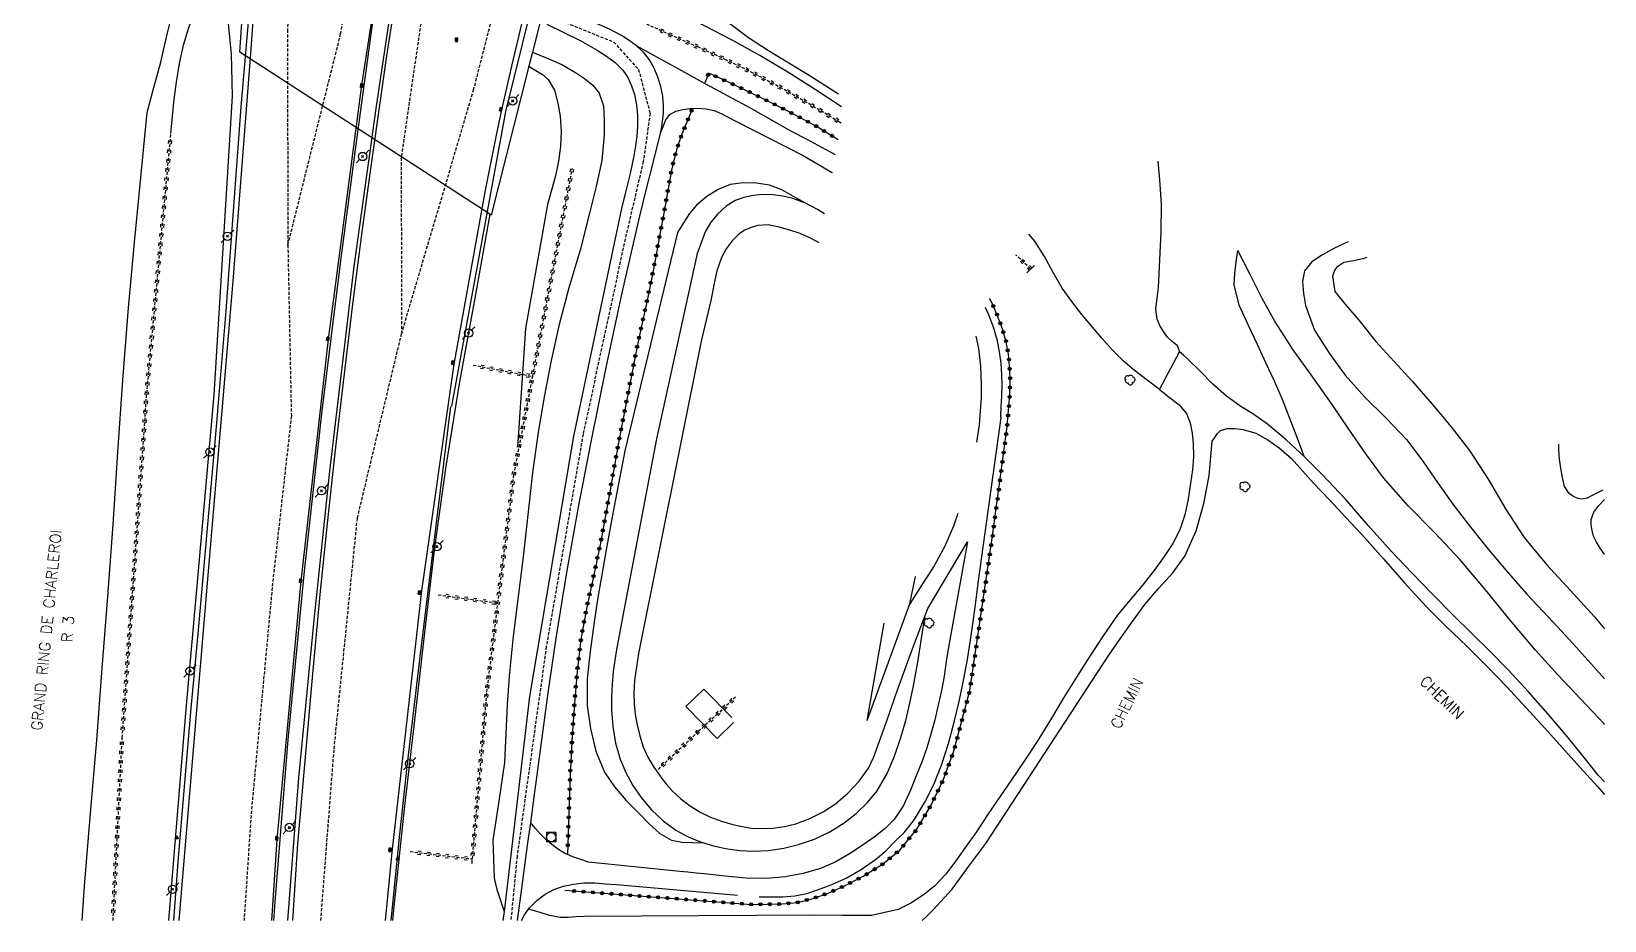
# Model space of a CAD drawing. Header units: millimetres. Extents: x 145000 to 146000, y 128000 to 128940.
# Drawn here: x 145747.4 to 146000, y 128000 to 128142.8 of the extents above; entities that cross this region are included whole.
import ezdxf
from ezdxf.enums import TextEntityAlignment as Align

# ---------------------------------------------------------------- set-up
doc = ezdxf.new("R2010")
doc.units = ezdxf.units.MM
doc.linetypes.add('DASHED', pattern=[0.75, 0.5, -0.25])
doc.layers.get('0').update_dxf_attribs({"linetype": 'CONTINUOUS'})
for name, color, linetype in [('W0001', 6, 'DASHED'), ('W0008', 7, 'CONTINUOUS'), ('W0010', 4, 'CONTINUOUS'), ('W0017', 7, 'CONTINUOUS'), ('W0071', 7, 'CONTINUOUS'), ('W0120', 7, 'CONTINUOUS'), ('W0211', 2, 'CONTINUOUS'), ('W0214', 2, 'CONTINUOUS'), ('W0220', 5, 'DASHED'), ('W0300', 7, 'CONTINUOUS'), ('W0323', 7, 'CONTINUOUS'), ('W0330', 7, 'CONTINUOUS'), ('W0401', 7, 'CONTINUOUS'), ('W0420', 7, 'CONTINUOUS'), ('W0473', 7, 'CONTINUOUS'), ('W0515', 5, 'CONTINUOUS'), ('W0850', 7, 'CONTINUOUS'), ('W0989', 7, 'CONTINUOUS'), ('W0990', 7, 'CONTINUOUS')]:
    doc.layers.add(name, color=color, linetype=linetype)
doc.styles.get("Standard").update_dxf_attribs({"font": 'romans.shx', "width": 0.85})

# ---------------------------------------------------------------- blocks, each defined once
blk = doc.blocks.new('T300')
for p, q in [((-0.8, 0.51), (-0.86, 0.34)), ((-0.86, 0.34), (-0.86, 0.17)), ((-0.86, 0.17), (-0.74, 0.06)), ((-0.69, 0.63), (-0.8, 0.51)), ((-0.8, -0.06), (-0.74, 0.06)), ((-0.74, 0.06), (-0.69, 0.11)), ((-0.57, 0.69), (-0.69, 0.63)), ((-0.46, 0.69), (-0.57, 0.69)), ((-0.29, 0.63), (-0.46, 0.69)), ((-0.29, 0.63), (-0.17, 0.74)), ((-0.23, 0.57), (-0.29, 0.63)), ((-0.17, 0.74), (-0.06, 0.8)), ((-0.06, 0.8), (0.06, 0.8)), ((0.06, 0.8), (0.23, 0.74)), ((0.23, 0.74), (0.34, 0.63)), ((0.34, 0.63), (0.4, 0.51)), ((0.46, 0.46), (0.34, 0.46)), ((0.4, 0.51), (0.4, 0.46)), ((0.57, 0.4), (0.46, 0.46)), ((0.57, 0.4), (0.69, 0.29)), ((0.69, 0.29), (0.74, 0.17)), ((0.74, 0.06), (0.69, -0.17)), ((0.74, 0.17), (0.74, 0.06)), ((-0.8, -0.17), (-0.8, -0.06)), ((-0.8, -0.23), (-0.8, -0.17)), ((-0.74, -0.34), (-0.8, -0.23)), ((-0.69, -0.4), (-0.74, -0.34)), ((-0.51, -0.46), (-0.69, -0.4)), ((-0.4, -0.46), (-0.51, -0.46)), ((-0.4, -0.46), (-0.34, -0.46)), ((-0.34, -0.46), (-0.34, -0.4)), ((-0.34, -0.51), (-0.34, -0.46)), ((-0.29, -0.63), (-0.34, -0.51)), ((-0.17, -0.74), (-0.29, -0.63)), ((-0.06, -0.8), (-0.17, -0.74)), ((0.06, -0.8), (-0.06, -0.8)), ((0.17, -0.74), (0.06, -0.8)), ((0.23, -0.69), (0.17, -0.74)), ((0.29, -0.46), (0.23, -0.46)), ((0.29, -0.63), (0.23, -0.69)), ((0.46, -0.4), (0.29, -0.46)), ((0.34, -0.51), (0.29, -0.63)), ((0.34, -0.51), (0.34, -0.46)), ((0.57, -0.34), (0.46, -0.4)), ((0.63, -0.29), (0.57, -0.34)), ((0.69, -0.17), (0.63, -0.29))]:
    blk.add_line(p, q)
blk = doc.blocks.new('T420')
for p, q in [((0.75, 0.75), (-0.75, 0.75)), ((-0.75, 0.75), (-0.75, -0.75)), ((0.75, 0.75), (0.75, -0.75)), ((0.75, -0.75), (-0.75, -0.75))]:
    blk.add_line(p, q)
blk.add_ellipse((0, 0), major_axis=(-0.53, 0.53), ratio=1, start_param=3.926991, end_param=10.210176)
blk = doc.blocks.new('T473')
for p, q in [((-0.166667, 0.166667), (0.166667, -0.166667)), ((-0.166667, -0.166667), (0.166667, 0.166667)), ((0.500001, 0.500001), (1.000002, 1.000002)), ((-1.000002, -1.000002), (-0.500001, -0.500001))]:
    blk.add_line(p, q)
blk.add_ellipse((0, 0), major_axis=(0.471405, 0.471405), ratio=1, start_param=5.4977871438, end_param=11.780972451)
blk = doc.blocks.new('T850')
for p, q in [((-0.25, -0.15), (0, 0.32)), ((0, 0.32), (0.25, -0.15)), ((-0.25, -0.15), (0.25, -0.15))]:
    blk.add_line(p, q)
for major_axis in [(-0.106, 0.106), (-0.0354, 0.0354), (-0.0236, 0.0236)]:
    blk.add_ellipse((0, 0), major_axis=major_axis, ratio=1, start_param=3.926991, end_param=10.210176)
blk = doc.blocks.new('T401')
for p, q in [((-0.3, 0.3), (0, 0.3)), ((-0.3, -0.25), (-0.3, 0.3)), ((-0.3, 0.15), (0, 0.15)), ((-0.3, 0), (0, 0)), ((0, 0.3), (0, -0.25)), ((-0.3, -0.15), (0, -0.15)), ((-0.3, -0.25), (-0.3, -0.3)), ((-0.3, -0.3), (0, -0.3)), ((0, -0.3), (0, -0.25))]:
    blk.add_line(p, q)
blk = doc.blocks.new('t323o')
at = {"color": 0, "linetype": 'Continuous'}
for radius in [0.25, 0.15]:
    blk.add_circle((0, 0), radius, dxfattribs=at)
blk = doc.blocks.new('t220o')
at = {"color": 0, "linetype": 'Continuous'}
for p, q in [((-0.25, 0.25), (0.25, 0.25)), ((-0.25, -0.25), (0.25, -0.25))]:
    blk.add_line(p, q, dxfattribs=at)

msp = doc.modelspace()

# ---------------------------------------------------------------- linework, layer by layer
at = {"layer": 'W0001'}
for points in [[(145758.88, 128176), (145761.49, 128172.61), (145771.85, 128165.7), (145780.61, 128162.53), (145829.7, 128145.6), (145840.86, 128141.1), (145844.86, 128136.69), (145846.71, 128129.63), (145845.62, 128121.91), (145842.72, 128109.49), (145835.95, 128078.12), (145830.05, 128043.98), (145825.35, 128010.36), (145824.36, 128000)], [(145790.44, 128176), (145789.38, 128158.99), (145788.48, 128143.05), (145788.54, 128108.48)], [(145788.54, 128108.48), (145797.02, 128142.37), (145800.7, 128166.54), (145802.33, 128176)], [(145814.8, 128176), (145812.04, 128158.87), (145806.75, 128122.53), (145806.79, 128094.19)], [(145806.79, 128094.19), (145818.36, 128133.35), (145823.24, 128152.38), (145828.8, 128172.18), (145829.93, 128176)], [(145788.54, 128108.48), (145789.1, 128081.04), (145786.09, 128054.21), (145782.68, 128017.62), (145781.5, 128000)], [(145793.84, 128000), (145795.97, 128027.56), (145799.71, 128064.62), (145806.79, 128094.19)]]:
    msp.add_lwpolyline(points, dxfattribs=at)
at = {"layer": 'W0008'}
for points in [[(145785.11, 128176), (145782.62, 128139.97), (145779.73, 128102.67), (145775.65, 128054.8), (145771.01, 128000)], [(145785.96, 128000), (145786.85, 128013.01), (145790.67, 128054.5), (145795.06, 128093.37), (145800.44, 128134.16), (145806.35, 128172.74), (145806.91, 128176)], [(145810.26, 128176), (145809.46, 128171.25), (145806.88, 128155.06), (145804.4, 128138.86), (145802.07, 128122.63), (145800.44, 128110.59), (145798.89, 128098.54), (145797.41, 128086.49), (145796.11, 128075.12), (145794.87, 128063.74), (145793.7, 128052.36), (145792.44, 128039.01), (145791.26, 128025.66), (145790.08, 128012.31), (145789.27, 128000)], [(145804.2, 128000), (145805.27, 128011), (145810.06, 128052.95), (145815.26, 128089.34), (145820.3, 128117.29), (145821.16, 128121.59), (145822.02, 128125.89), (145822.93, 128130.19), (145824.5, 128137.23), (145826.18, 128144.24), (145827.97, 128151.23), (145829.47, 128156.71), (145831.05, 128162.17), (145832.65, 128167.62), (145834.69, 128174.43), (145835.17, 128176)], [(145848.57, 128127.16), (145848.7, 128128.39), (145848.85, 128129.61), (145848.89, 128130.83), (145848.74, 128132.4), (145848.43, 128133.96), (145847.96, 128135.46), (145847.36, 128136.87), (145846.6, 128138.22), (145845.68, 128139.44), (145844.6, 128140.45), (145844.54, 128140.49), (145843.38, 128141.33), (145842.11, 128142.14), (145840.2, 128143.17), (145838.2, 128144.04), (145836.17, 128144.87), (145834.36, 128145.58), (145832.53, 128146.25), (145830.71, 128146.92)], [(145830.11, 128143.94), (145832.85, 128142.61), (145835.6, 128141.29), (145838.21, 128139.76), (145839.69, 128138.8), (145841.13, 128137.78), (145842.34, 128136.58), (145843.12, 128135.38), (145843.73, 128134.04), (145844.21, 128132.67), (145844.56, 128131.01), (145844.7, 128129.3), (145844.72, 128127.58), (145844.6, 128125.99), (145844.37, 128124.4), (145844.1, 128122.81), (145843.53, 128119.98), (145842.84, 128117.17), (145842.15, 128114.36)], [(145825.41, 128000), (145826.11, 128005.17), (145827.05, 128012.08), (145827.54, 128015.7), (145827.99, 128019), (145829.16, 128027.79), (145830.33, 128036.59), (145831.62, 128045.37), (145833.35, 128055.89), (145835.24, 128066.38), (145837.25, 128076.86), (145839.65, 128088.84), (145842.21, 128100.79), (145844.95, 128112.69), (145846.13, 128117.52), (145847.35, 128122.34), (145848.38, 128126.45), (145848.57, 128127.16)], [(145842.15, 128114.36), (145834.41, 128077.81), (145827.34, 128035.99), (145823.26, 128001.46), (145823.08, 128000)]]:
    msp.add_lwpolyline(points, dxfattribs=at)
at = {"layer": 'W0010'}
for points in [[(145784.29, 128175.9), (145782.63, 128149.91), (145781, 128130.71), (145778.59, 128097.91), (145777.1, 128079.96), (145774.06, 128046.04), (145772.96, 128034.09), (145770.95, 128010.14), (145770.19, 128000)], [(145786.31, 128000), (145786.5, 128003), (145788.6, 128029.02), (145791.23, 128056.13), (145794.05, 128081.84), (145797.09, 128106.4), (145799.52, 128124.62), (145802.04, 128143.18), (145804.62, 128159.99), (145807.28, 128176)], [(145809.85, 128176), (145806.86, 128158.41), (145802.67, 128130.41), (145799.15, 128105.02), (145795.22, 128072.18), (145792.7, 128048.26), (145790.27, 128022.91), (145788.51, 128000)], [(145835.85, 128176), (145835.27, 128174.22), (145830.2, 128157.01), (145823.48, 128129.91), (145814.8, 128082.63)], [(145805.13, 128000), (145806.52, 128013.87), (145807.68, 128024.74), (145809.74, 128041.9), (145811.83, 128059.03), (145814.74, 128082.58)]]:
    msp.add_lwpolyline(points, dxfattribs=at)
at = {"layer": 'W0017'}
for points in [[(145876.49, 128122.96), (145874.32, 128124.17), (145871.93, 128125.42), (145869.56, 128126.69), (145867.19, 128128.02), (145864.82, 128129.36), (145862.45, 128130.68), (145859.87, 128132.08), (145857.28, 128133.46), (145855.44, 128134.45), (145854.7, 128134.85), (145851.31, 128136.72), (145847.92, 128138.61), (145844.54, 128140.49)], [(145848.38, 128126.45), (145848.82, 128127.52), (145849.26, 128128.6), (145849.89, 128129.45), (145850.83, 128129.97), (145851.96, 128130.26), (145853.11, 128130.42), (145853.54, 128130.44), (145854.4, 128130.48), (145855.71, 128130.36), (145856.98, 128130.09), (145858.14, 128129.64), (145859.26, 128129.03), (145860.38, 128128.43)], [(145860.38, 128128.43), (145871.2, 128122.93), (145873.52, 128121.57), (145875.85, 128120.2), (145875.96, 128120.13)], [(145903.08, 128080.79), (145903.08, 128080.79), (145903.08, 128080.79), (145903.08, 128080.79), (145903.08, 128080.81), (145903.08, 128080.82), (145903.08, 128080.83), (145903.07, 128080.91), (145903.07, 128080.98), (145903.06, 128081.06), (145903.06, 128081.25), (145903.06, 128081.45), (145903.07, 128081.65), (145903.08, 128081.92), (145903.1, 128082.2), (145903.12, 128082.48), (145903.21, 128084.22), (145903.26, 128085.97), (145903.22, 128087.71), (145903.08, 128089.53), (145902.85, 128091.34), (145902.5, 128093.13), (145901.88, 128095.28), (145901.08, 128097.38), (145900.58, 128098.48)], [(145899.01, 128093.87), (145899.45, 128091.89), (145899.77, 128089.01), (145899.9, 128086.13), (145899.88, 128083.96), (145899.75, 128081.79), (145899.54, 128079.63), (145899.12, 128076.81)], [(145899.47, 128054.55), (145903.08, 128080.79)], [(145896.15, 128065.38), (145895.44, 128063.34), (145894.07, 128060.11), (145892.34, 128056.96), (145890.38, 128053.91), (145888.42, 128050.86)], [(145891.3, 128050.14), (145897.67, 128060.82), (145894.66, 128043.9), (145894.29, 128041.58), (145893.92, 128039.26), (145893.5, 128036.96), (145893, 128034.6), (145892.44, 128032.24), (145891.8, 128029.91), (145891.14, 128027.75), (145890.4, 128025.61), (145889.58, 128023.51), (145888.55, 128020.96), (145887.41, 128018.47), (145885.94, 128016.24), (145884.43, 128014.73), (145882.7, 128013.38), (145880.92, 128012.14), (145878.74, 128010.7), (145876.46, 128009.4), (145874.1, 128008.35), (145871.3, 128007.54), (145868.39, 128007.03), (145865.47, 128006.76), (145862.13, 128006.78), (145858.77, 128007.11), (145855.42, 128007.49), (145854.11, 128007.62), (145852.8, 128007.75), (145851.49, 128007.88), (145836.83, 128009.39)], [(145887.61, 128014.25), (145889.16, 128016.21), (145890.83, 128018.99), (145892.28, 128021.87), (145893.59, 128025.1), (145894.64, 128028.45), (145895.57, 128031.84), (145896.37, 128035.17), (145897.06, 128038.54), (145897.67, 128041.92), (145898.34, 128046.12), (145898.9, 128050.34), (145899.47, 128054.55)], [(145836.83, 128009.39), (145835.58, 128009.8), (145834.33, 128010.21), (145833.45, 128010.6), (145833.13, 128010.73), (145832.02, 128011.41), (145830.96, 128012.19), (145829.97, 128013.04), (145829.12, 128013.89), (145828.33, 128014.79), (145827.54, 128015.7)], [(145864.25, 128003.83), (145866.16, 128003.82), (145868.07, 128003.8), (145869.96, 128003.95), (145871.88, 128004.36), (145873.78, 128004.96), (145875.62, 128005.66), (145878.18, 128006.83), (145880.63, 128008.22), (145882.93, 128009.82), (145884.55, 128011.21), (145886.08, 128012.73), (145887.61, 128014.25)], [(145826.09, 128000), (145826.56, 128000.9), (145827.21, 128001.84), (145827.4, 128002.1), (145828.54, 128003.23), (145829.84, 128004.22), (145831.24, 128004.99), (145832.79, 128005.53), (145834.43, 128005.85), (145836.09, 128006.03), (145837.82, 128006.05), (145839.57, 128005.91), (145841.31, 128005.77)], [(145841.31, 128005.77), (145860.74, 128004.05)]]:
    msp.add_lwpolyline(points, dxfattribs=at)
at = {"layer": 'W0071'}
for points in [[(146000, 128022.27), (145998.99, 128023.37), (145996.54, 128026.44), (145994.06, 128029.49), (145990.94, 128033.12), (145987.78, 128036.73), (145984.54, 128040.26), (145981.63, 128043.23), (145978.66, 128046.13), (145975.7, 128049.05), (145972.36, 128052.44), (145969.04, 128055.84), (145965.76, 128059.28), (145962.05, 128063.44), (145958.41, 128067.65), (145954.61, 128071.71), (145951.79, 128074.5), (145951.74, 128074.55), (145948.89, 128077.21), (145945.85, 128079.74), (145943.67, 128081.26), (145941.43, 128082.69), (145939.27, 128084.22), (145937.11, 128086.15), (145935.04, 128088.21), (145932.96, 128090.25), (145932.36, 128090.8), (145931.75, 128091.36)], [(145928.53, 128085.29), (145930.09, 128084.08), (145931.65, 128082.87), (145932.85, 128081.44), (145933.45, 128079.95), (145933.77, 128078.29), (145933.96, 128076.63), (145934, 128074.51), (145933.8, 128072.37), (145933.51, 128070.24), (145933.12, 128067.69), (145932.59, 128065.16), (145931.79, 128062.74), (145930.65, 128060.54), (145929.26, 128058.45), (145927.79, 128056.4), (145925.83, 128053.89), (145923.75, 128051.46), (145921.75, 128048.98), (145919.48, 128045.75), (145917.32, 128042.45), (145915.21, 128039.11), (145913.08, 128035.68), (145911, 128032.21), (145908.87, 128028.78), (145906.77, 128025.61), (145904.63, 128022.46), (145902.49, 128019.32), (145900.8, 128016.8), (145899.12, 128014.27), (145897.37, 128011.8), (145895.81, 128009.6), (145894.2, 128007.44), (145892.37, 128005.51), (145890.57, 128004.07), (145888.61, 128002.79), (145886.57, 128001.76), (145882.26, 128000.82), (145877.64, 128000.83), (145873.02, 128000.84), (145836.14, 128000.67), (145834.86, 128000.57), (145833.57, 128000.48), (145832.29, 128000.49), (145830.58, 128000.8), (145828.9, 128001.32), (145827.21, 128001.84)], [(145890.39, 128000), (145890.98, 128000.53), (145892.19, 128001.71), (145895.23, 128005.05), (145897.93, 128008.71), (145900.63, 128012.37), (145920.28, 128042.48), (145922.22, 128045.26), (145924.17, 128048.05), (145926.19, 128050.78), (145928.39, 128053.33), (145930.66, 128055.83), (145932.6, 128058.5), (145934.44, 128062.58), (145935.67, 128066.97), (145936.48, 128071.45), (145936.69, 128073.29), (145936.84, 128075.13), (145936.98, 128076.98), (145937.4, 128077.59), (145937.83, 128078.2), (145938.33, 128078.68), (145939.41, 128079.04), (145940.69, 128079.03), (145941.94, 128078.88), (145943.98, 128078.26), (145945.91, 128077.18), (145947.73, 128075.92), (145949.7, 128074.19), (145951.5, 128072.21), (145953.28, 128070.23), (145955.88, 128067.5), (145958.46, 128064.75), (145961.02, 128061.99), (145964.45, 128058.14), (145967.85, 128054.25), (145971.33, 128050.45), (145974.57, 128047.21), (145977.89, 128044.04), (145981.16, 128040.82), (145984.29, 128037.54), (145987.36, 128034.21), (145990.42, 128030.87), (145993.24, 128027.75), (145996.04, 128024.62), (145998.88, 128021.51), (146000, 128020.22)]]:
    msp.add_lwpolyline(points, dxfattribs=at)
at = {"layer": 'W0120'}
for points in [[(145821.21, 128113.3), (145821, 128113.43), (145780.83, 128139.45), (145781.38, 128147.35), (145781.58, 128150.35), (145781.86, 128154.29), (145782.14, 128158.4), (145782.63, 128165.37), (145783.37, 128176)], [(145816.24, 128176), (145834.16, 128164.68), (145832.73, 128159.01), (145830.19, 128148.91), (145827.81, 128139.49), (145827.24, 128137.2), (145821.21, 128113.3)], [(145907.2, 128104.01), (145908.44, 128105.19)], [(145852.48, 128034.35), (145855.36, 128037.17), (145859.84, 128032.6)], [(145860.13, 128031.78), (145857.51, 128029.22), (145852.48, 128034.35)]]:
    msp.add_lwpolyline(points, dxfattribs=at)
at = {"layer": 'W0211'}
for points in [[(145877.48, 128130.71), (145873.24, 128133.45), (145868.83, 128136.26), (145864.35, 128138.95), (145860, 128141.34), (145855.58, 128143.62), (145851.14, 128145.85), (145847.65, 128147.57), (145844.15, 128149.26), (145840.65, 128150.95)], [(145769.41, 128000), (145772.23, 128033.96), (145776.71, 128084.41), (145779.67, 128132.4), (145779.59, 128134.66), (145779.52, 128136.93), (145779.51, 128139.2), (145779.21, 128141.9), (145778.98, 128144.6), (145779.87, 128146.58), (145780.33, 128146.86), (145780.86, 128147.11), (145781.38, 128147.35)], [(145827.81, 128139.49), (145830.18, 128138.48), (145832.55, 128137.48), (145834.76, 128136.22), (145836.17, 128135.23), (145837.51, 128134.14), (145838.55, 128132.88), (145839.22, 128130.84), (145839.36, 128128.51), (145839.33, 128126.19), (145838.96, 128122.04), (145838.04, 128117.91), (145837.04, 128113.8), (145835.46, 128107.69), (145833.69, 128101.62), (145832.07, 128095.52), (145830.84, 128089.96), (145829.74, 128084.36), (145828.77, 128078.75), (145827.83, 128071.98), (145827.08, 128065.18), (145826.33, 128058.39), (145825.52, 128052.02), (145824.71, 128045.65), (145824.07, 128039.27), (145823.78, 128034.65), (145823.57, 128030.02), (145823.31, 128025.4), (145822.42, 128019.15), (145821.44, 128012.92), (145821.66, 128006.8), (145822.12, 128005.01), (145822.69, 128003.24), (145823.26, 128001.46)], [(145874.74, 128113.49), (145873.59, 128114.19), (145871.67, 128115.21), (145869.66, 128115.97), (145868.07, 128116.34), (145866.43, 128116.56), (145864.8, 128116.59), (145863.29, 128116.45), (145861.79, 128116.15), (145860.39, 128115.63), (145858.92, 128114.71), (145857.59, 128113.51), (145856.46, 128112.17), (145855.58, 128110.59), (145854.91, 128108.85), (145854.25, 128107.11), (145847.77, 128077.36), (145842.47, 128049.52)], [(145871.67, 128115.21), (145869.76, 128116.27), (145867.86, 128117.33), (145865.88, 128118.08), (145863.8, 128118.44), (145861.65, 128118.5), (145859.6, 128118.19), (145857.65, 128117.42), (145855.81, 128116.27), (145854.18, 128114.88), (145853.06, 128113.54), (145852.1, 128112.03), (145851.13, 128110.52), (145842.68, 128075.43)], [(145821, 128113.43), (145818.56, 128099.97), (145816.11, 128086.5), (145813.9, 128073), (145812.11, 128059.89), (145810.53, 128046.74), (145809.02, 128033.59), (145807.24, 128017.92), (145805.56, 128002.23), (145805.34, 128000)], [(146000, 128031.47), (145999.86, 128031.63), (145996.18, 128035.54), (145992.5, 128039.44), (145988.89, 128043.41), (145984.82, 128048.23), (145980.86, 128053.13), (145976.8, 128057.95), (145972.67, 128062.31), (145968.45, 128066.59), (145964.49, 128071.08), (145961.64, 128074.93), (145958.95, 128078.92), (145956.27, 128082.9), (145953.14, 128087.27), (145950.01, 128091.65), (145947.09, 128096.15), (145945.01, 128099.92), (145943.07, 128103.78), (145941.12, 128107.63)], [(145958.84, 128108.98), (145958.33, 128108.79), (145956.54, 128107.92), (145954.72, 128106.93), (145953, 128105.78), (145951.83, 128104.36), (145951.49, 128102.64), (145951.65, 128100.68), (145951.99, 128098.77), (145953.41, 128094.8), (145955.76, 128091.1), (145958.37, 128087.59), (145961.49, 128084.03), (145964.92, 128080.71), (145968.19, 128077.25), (145970.8, 128073.79), (145973.27, 128070.21), (145975.8, 128066.68), (145978.53, 128063.14), (145981.33, 128059.64), (145984.19, 128056.2), (145987.54, 128052.43), (145990.98, 128048.73), (145994.41, 128045.03), (145998.29, 128040.73), (146000, 128038.84)], [(145842.68, 128075.43), (145841.65, 128070.13), (145840.62, 128064.83), (145839.65, 128059.52), (145838.94, 128055.53), (145838.27, 128051.54), (145837.7, 128047.53), (145837.08, 128043.19), (145836.59, 128038.83), (145836.62, 128034.51), (145837.13, 128030.83), (145838.01, 128027.18), (145839.42, 128023.81), (145840.99, 128021.47), (145842.88, 128019.29), (145844.91, 128017.26), (145846.54, 128015.58), (145848.26, 128014), (145850.18, 128012.9), (145851.82, 128012.57), (145853.58, 128012.53), (145855.33, 128012.48)], [(145881.59, 128032.14), (145888.42, 128050.86), (145889.32, 128055.23)], [(145842.47, 128049.52), (145841.86, 128046.35), (145841.25, 128043.19), (145840.81, 128040.01), (145840.62, 128037.95), (145840.5, 128035.88), (145840.52, 128033.82), (145840.73, 128031.15), (145841.17, 128028.49), (145841.9, 128025.93), (145842.82, 128023.77), (145843.96, 128021.69), (145845.3, 128019.75), (145846.95, 128017.79), (145848.82, 128016.01), (145850.87, 128014.5), (145852.7, 128013.51), (145854.65, 128012.7), (145855.33, 128012.48), (145856.66, 128012.06), (145858.84, 128011.55), (145861.08, 128011.24), (145863.32, 128011.13), (145865.75, 128011.26), (145868.18, 128011.62), (145870.55, 128012.2), (145873.11, 128013.09), (145875.6, 128014.26), (145877.9, 128015.69), (145879.83, 128017.21), (145881.62, 128018.94), (145883.18, 128020.83), (145884.75, 128023.5), (145885.96, 128026.42), (145886.98, 128029.41), (145887.78, 128032.14), (145888.42, 128034.93), (145889.01, 128037.72), (145889.7, 128041.49), (145890.28, 128045.28), (145890.87, 128049.07)]]:
    msp.add_lwpolyline(points, dxfattribs=at)
at = {"layer": 'W0214'}
for points in [[(145769.77, 128126.4), (145770.03, 128129.16), (145770.3, 128131.92), (145770.66, 128134.66), (145771.15, 128137.63), (145771.76, 128140.58), (145772.66, 128143.42), (145773.34, 128145.16), (145774.13, 128146.85), (145775.2, 128148.26), (145776.26, 128149.09), (145777.47, 128149.75), (145778.74, 128150.2), (145779.67, 128150.32), (145780.63, 128150.34), (145781.58, 128150.35)], [(145827.24, 128137.2), (145828.34, 128136.53), (145829.44, 128135.87), (145830.37, 128135.07), (145831.37, 128133.34), (145831.92, 128131.27), (145832.26, 128129.17), (145832.43, 128126.79), (145832.32, 128124.36), (145832.03, 128121.96), (145831.55, 128119.62), (145830.9, 128117.3), (145830.25, 128114.98), (145826.71, 128095.08), (145825.4, 128076.03)], [(145873.88, 128108.83), (145872.47, 128109.6), (145870.83, 128110.33), (145869.14, 128110.9), (145867.44, 128111.38), (145865.69, 128111.71), (145864, 128111.65), (145862.96, 128111.33), (145861.94, 128110.86), (145861.02, 128110.28), (145859.89, 128109.19), (145858.96, 128107.87), (145858.18, 128106.48), (145857.41, 128104.35), (145856.97, 128102.08), (145856.53, 128099.81), (145855.99, 128097.55), (145855.45, 128095.29), (145854.92, 128093.03), (145844.85, 128042.91)], [(145951.74, 128074.55), (145950.61, 128077.59), (145949.48, 128080.64), (145948.29, 128083.66), (145946.97, 128086.62), (145945.6, 128089.56), (145944.27, 128092.52), (145942.76, 128095.68), (145941.3, 128098.85), (145940.54, 128102.12), (145940.6, 128103.94), (145940.86, 128105.79), (145941.12, 128107.63)], [(145961.8, 128106.49), (145961.17, 128106.27), (145959.67, 128105.95), (145958.15, 128105.66), (145957, 128104.95), (145956.71, 128104.5), (145956.47, 128103.99), (145956.29, 128103.48), (145956.7, 128101.05), (145958.58, 128098.7), (145960.56, 128096.41), (145963.28, 128093.01), (145966.24, 128089.8), (145969.18, 128086.57), (145972.3, 128082.94), (145975.37, 128079.28), (145978.3, 128075.51), (145981.29, 128070.88), (145984.07, 128066.11), (145987.09, 128061.52), (145990.7, 128057.16), (145994.55, 128052.99), (145998.38, 128048.8), (146000, 128046.87)], [(145844.85, 128042.91), (145844.54, 128040.77), (145844.23, 128038.63), (145844.1, 128036.49), (145844.17, 128034.8), (145844.34, 128033.11), (145844.63, 128031.45), (145845.06, 128029.66), (145845.63, 128027.9), (145846.37, 128026.22), (145846.83, 128025.42), (145847.33, 128024.64), (145847.74, 128024.03), (145847.85, 128023.88), (145848.61, 128022.83), (145849.41, 128021.81), (145850.28, 128020.85), (145851.66, 128019.56), (145853.16, 128018.41), (145854.76, 128017.41), (145856.44, 128016.6), (145858.2, 128015.95), (145860.01, 128015.43), (145861.5, 128015.1), (145863.02, 128014.86), (145864.54, 128014.76), (145866.42, 128014.83), (145868.3, 128015.11), (145870.12, 128015.55), (145872.35, 128016.37), (145874.49, 128017.46), (145876.47, 128018.76), (145878.46, 128020.44), (145880.27, 128022.36), (145881.77, 128024.48), (145882.65, 128026.3), (145883.34, 128028.23), (145884.02, 128030.17), (145885.1, 128033.14), (145886.13, 128036.12), (145887.18, 128039.11), (145888.54, 128042.79), (145889.92, 128046.46), (145891.3, 128050.14)], [(145881.59, 128032.14), (145884.29, 128047.77)]]:
    msp.add_lwpolyline(points, dxfattribs=at)
at = {"layer": 'W0220'}
for points in [[(145877.42, 128128.05), (145877.13, 128128.23), (145872.57, 128130.96), (145867.95, 128133.61), (145863.27, 128136.11), (145858.9, 128138.24), (145854.47, 128140.25), (145850.02, 128142.21), (145846.63, 128143.75), (145843.23, 128145.27), (145839.84, 128146.55), (145839.77, 128146.58), (145836.61, 128147.46), (145833.4, 128148.19), (145830.19, 128148.91)], [(145761.94, 128029.35), (145765.88, 128084.67), (145769.77, 128126.4)], [(145818.12, 128009.18), (145818.18, 128009.89), (145820.51, 128036.7), (145822.28, 128050.98), (145824.84, 128071.58), (145827.86, 128087.4), (145834.23, 128120.76)], [(145907.83, 128104.67), (145905.54, 128106.8), (145905.46, 128106.87)], [(145818.29, 128089.21), (145827.86, 128087.4)], [(145812.69, 128052.32), (145822.28, 128050.98)], [(145860.45, 128035.88), (145857.6, 128033.22), (145854.49, 128030.39), (145852.26, 128028.26), (145850, 128026.15), (145847.74, 128024.03)], [(145760.46, 128000), (145761.13, 128013.29), (145761.94, 128029.35)], [(145808.17, 128011.07), (145818.18, 128009.89)]]:
    msp.add_lwpolyline(points, dxfattribs=at)
at = {"layer": 'W0323'}
for points in [[(145876.94, 128125.41), (145873.27, 128127.65), (145868.95, 128129.96), (145864.58, 128132.15), (145861.78, 128133.49), (145858.97, 128134.79), (145856.15, 128136.09), (145855.44, 128134.45)], [(145853.54, 128130.44), (145852.64, 128128.23), (145851.73, 128126.01), (145850.94, 128123.76), (145850.14, 128120.51), (145849.56, 128117.2), (145848.98, 128113.89), (145848.3, 128110.24), (145847.62, 128106.59), (145846.92, 128102.95), (145846.12, 128099.09), (145845.29, 128095.23), (145844.48, 128091.37), (145843.5, 128086.41), (145842.54, 128081.45), (145841.61, 128076.48), (145840.66, 128071.19), (145839.73, 128065.9), (145838.75, 128060.62), (145837.67, 128055.46), (145836.54, 128050.32), (145835.61, 128045.15), (145834.99, 128040.02), (145834.56, 128034.86), (145834.21, 128029.7), (145833.88, 128023.34), (145833.66, 128016.96), (145833.45, 128010.6)], [(145833.04, 128004.86), (145863, 128002.58), (145865.48, 128002.62), (145867.95, 128002.66), (145870.39, 128002.92), (145872.88, 128003.55), (145875.32, 128004.42), (145877.7, 128005.45), (145880.94, 128007.1), (145884.04, 128009.04), (145886.8, 128011.32), (145889.57, 128014.69), (145891.85, 128018.55), (145893.78, 128022.56), (145895.5, 128027.23), (145896.79, 128032.08), (145898.07, 128036.94), (145901.72, 128061.79), (145904.07, 128079.34), (145904.29, 128081.91), (145904.5, 128084.48), (145904.55, 128087.05), (145904.45, 128089.01), (145904.26, 128090.96), (145903.92, 128092.88), (145903.32, 128095.01), (145902.53, 128097.09), (145901.64, 128099.13), (145901.25, 128099.92)]]:
    msp.add_lwpolyline(points, dxfattribs=at)
at = {"layer": 'W0330'}
for points in [[(145876.98, 128132.7), (145875.97, 128133.37), (145872.28, 128135.73), (145869.02, 128137.72), (145865.74, 128139.68), (145862.54, 128141.76), (145859.1, 128144.36), (145855.76, 128147.11), (145852.43, 128149.86), (145853.23, 128151.08), (145854.04, 128152.3), (145854.74, 128153.56), (145855.84, 128157.22), (145856.21, 128161.16), (145856.41, 128165.11), (145856.55, 128170.56), (145856.37, 128176)], [(145755.51, 128000), (145755.87, 128005.5), (145756.87, 128017.24), (145757.86, 128028.99), (145758.74, 128040.52), (145759.61, 128052.06), (145760.46, 128063.6), (145761.26, 128075.2), (145762.05, 128086.81), (145762.94, 128098.41), (145763.89, 128108.87), (145764.92, 128119.33), (145765.95, 128129.78), (145767.04, 128133.81), (145768.14, 128137.84), (145769.07, 128141.9), (145769.97, 128145.58)], [(145928.53, 128085.29), (145931.75, 128091.36), (145931.75, 128091.39), (145931.76, 128091.42), (145931.76, 128091.45), (145931.42, 128092.29), (145930.58, 128092.97), (145929.8, 128093.69), (145929.15, 128094.6), (145928.57, 128095.56), (145928.14, 128096.56), (145927.96, 128098.2), (145928.15, 128099.94), (145928.34, 128101.67), (145928.57, 128106.13), (145928.8, 128110.59), (145928.84, 128115.04), (145928.6, 128118.95), (145928.31, 128121.98)], [(145928.53, 128085.29), (145926.53, 128086.8), (145924.53, 128088.32), (145922.63, 128089.93), (145920.93, 128091.65), (145919.32, 128093.47), (145917.75, 128095.32), (145916.08, 128097.35), (145914.45, 128099.42), (145912.92, 128101.56), (145911.43, 128104.07), (145910.06, 128106.65), (145908.5, 128109.09), (145907.52, 128110.26)]]:
    msp.add_lwpolyline(points, dxfattribs=at)
at = {"layer": 'W0515'}
for points in [[(145996.35, 128067.66), (145995.63, 128067.82), (145994.92, 128068.16), (145994.31, 128068.59), (145993.59, 128069.72), (145993.24, 128071.18), (145993, 128072.65), (145992.77, 128074.12), (145992.66, 128075.61), (145992.66, 128076.51)], [(145999.72, 128069.11), (145998.87, 128068.71), (145998.03, 128068.26), (145997.19, 128067.82), (145996.35, 128067.66)], [(145998.24, 128061.74), (145997.99, 128062.62), (145997.84, 128063.53), (145997.86, 128064.4), (145998.3, 128065.57), (145999.09, 128066.66), (146000, 128067.62)], [(146000, 128058.84), (145999.93, 128058.92), (145999.29, 128059.82), (145998.69, 128060.75), (145998.24, 128061.74)]]:
    msp.add_lwpolyline(points, dxfattribs=at)

# ---------------------------------------------------------------- block references
at = {"layer": 'W0220'}
for p, rotation in [((145848.64, 128142.84), 155.5000077540685), ((145850.01, 128142.21), 155.5000077540685), ((145851.38, 128141.61), 156.2229026466904), ((145852.75, 128141), 156.2229026466904), ((145854.12, 128140.4), 156.2229026466904), ((145855.49, 128139.78), 155.6116257843968), ((145856.86, 128139.16), 155.6116257843968), ((145858.22, 128138.54), 155.6116257843968), ((145859.58, 128137.91), 154.0413702314083), ((145860.93, 128137.25), 154.0413702314083), ((145862.28, 128136.59), 154.0413702314083), ((145863.62, 128135.92), 151.8767566314919), ((145864.94, 128135.22), 151.8767566314919), ((145866.27, 128134.51), 151.8767566314919), ((145867.59, 128133.8), 151.8767566314919), ((145868.9, 128133.07), 150.1562131448216), ((145870.2, 128132.32), 150.1562131448216), ((145871.5, 128131.57), 150.1562131448216), ((145872.8, 128130.82), 149.1120290467972), ((145874.08, 128130.05), 149.1120290467972), ((145875.37, 128129.28), 149.1120290467972), ((145876.66, 128128.51), 149.1120290467972), ((145769.64, 128125.03), 84.6722870560372), ((145769.36, 128122.04), 84.6722870560372), ((145769.5, 128123.54), 84.6722870560372), ((145769.08, 128119.06), 84.6722870560372), ((145769.22, 128120.55), 84.6722870560372), ((145833.89, 128118.96), 79.18871070552238), ((145834.17, 128120.43), 79.18871070552238), ((145768.94, 128117.56), 84.6722870560372), ((145833.61, 128117.48), 79.18871070552238), ((145768.67, 128114.58), 84.6722870560372), ((145768.8, 128116.07), 84.6722870560372), ((145833.04, 128114.54), 79.18871070552238), ((145833.32, 128116.01), 79.18871070552238), ((145768.39, 128111.59), 84.6722870560372), ((145768.53, 128113.08), 84.6722870560372), ((145832.48, 128111.59), 79.18871070552238), ((145832.76, 128113.06), 79.18871070552238), ((145768.25, 128110.1), 84.6722870560372), ((145832.2, 128110.12), 79.18871070552238), ((145767.97, 128107.11), 84.6722870560372), ((145768.11, 128108.6), 84.6722870560372), ((145831.64, 128107.17), 79.18871070552238), ((145831.92, 128108.64), 79.18871070552238), ((145767.69, 128104.12), 84.6722870560372), ((145767.83, 128105.62), 84.6722870560372), ((145831.07, 128104.22), 79.18871070552238), ((145831.35, 128105.7), 79.18871070552238), ((145906.56, 128105.85), 137.1096025676788), ((145907.66, 128104.83), 137.1096025676788), ((145767.55, 128102.63), 84.6722870560372), ((145830.51, 128101.28), 79.18871070552238), ((145830.79, 128102.75), 79.18871070552238), ((145767.27, 128099.64), 84.6722870560372), ((145767.41, 128101.14), 84.6722870560372), ((145830.23, 128099.8), 79.18871070552238), ((145766.99, 128096.66), 84.6722870560372), ((145767.13, 128098.15), 84.6722870560372), ((145829.67, 128096.86), 79.18871070552238), ((145829.95, 128098.33), 79.18871070552238), ((145766.72, 128093.67), 84.6722870560372), ((145766.85, 128095.16), 84.6722870560372), ((145829.1, 128093.91), 79.18871070552238), ((145829.39, 128095.38), 79.18871070552238), ((145766.58, 128092.17), 84.6722870560372), ((145828.82, 128092.44), 79.18871070552238), ((145766.3, 128089.19), 84.6722870560372), ((145766.44, 128090.68), 84.6722870560372), ((145819.76, 128088.93), 349.3301334452851), ((145821.23, 128088.65), 349.3301334452851), ((145828.26, 128089.49), 79.18871070552238), ((145828.54, 128090.96), 79.18871070552238), ((145766.02, 128086.2), 84.6722870560372), ((145766.16, 128087.69), 84.6722870560372), ((145822.71, 128088.37), 349.3301334452851), ((145824.18, 128088.09), 349.3301334452851), ((145825.66, 128087.82), 349.3301334452851), ((145827.13, 128087.54), 349.3301334452851), ((145827.7, 128086.54), 79.18675058667468), ((145827.98, 128088.02), 79.18871070552238), ((145765.88, 128084.71), 84.6722870560372), ((145827.13, 128083.6), 79.18675058667468), ((145827.42, 128085.07), 79.18675058667468), ((145765.67, 128081.71), 85.93042866403624), ((145765.77, 128083.21), 85.93042866403624), ((145826.85, 128082.12), 79.18675058667468), ((145765.45, 128078.72), 85.93042866403624), ((145765.56, 128080.22), 85.93042866403624), ((145826.29, 128079.18), 79.18675058667468), ((145826.57, 128080.65), 79.18675058667468), ((145765.35, 128077.23), 85.93042866403624), ((145825.73, 128076.23), 79.18675058667468), ((145826.01, 128077.7), 79.18675058667468), ((145765.13, 128074.23), 85.93042866403624), ((145765.24, 128075.73), 85.93042866403624), ((145825.45, 128074.76), 79.18675058667468), ((145764.92, 128071.24), 85.93042866403624), ((145765.03, 128072.74), 85.93042866403624), ((145824.88, 128071.81), 79.18675058667468), ((145825.16, 128073.28), 79.18675058667468), ((145764.81, 128069.74), 85.93042866403624), ((145824.5, 128068.83), 82.91710307332075), ((145824.68, 128070.32), 82.91710307332075), ((145764.6, 128066.75), 85.93042866403624), ((145764.71, 128068.25), 85.93042866403624), ((145824.13, 128065.86), 82.91710307332075), ((145824.31, 128067.35), 82.91710307332075), ((145764.39, 128063.76), 85.93042866403624), ((145764.49, 128065.26), 85.93042866403624), ((145823.94, 128064.37), 82.91710307332075), ((145764.18, 128060.77), 85.93042866403624), ((145764.28, 128062.26), 85.93042866403624), ((145823.57, 128061.39), 82.91710307332075), ((145823.76, 128062.88), 82.91710307332075), ((145764.07, 128059.27), 85.93042866403624), ((145823.2, 128058.41), 82.91710307332075), ((145823.39, 128059.9), 82.91710307332075), ((145763.86, 128056.28), 85.93042866403624), ((145763.96, 128057.78), 85.93042866403624), ((145823.02, 128056.93), 82.91710307332075), ((145763.64, 128053.29), 85.93042866403624), ((145763.75, 128054.78), 85.93042866403624), ((145822.65, 128053.95), 82.91710307332075), ((145822.83, 128055.44), 82.91710307332075), ((145763.54, 128051.79), 85.93042866403624), ((145814.17, 128052.11), 352.0949532862009), ((145815.66, 128051.9), 352.0949532862009), ((145817.14, 128051.7), 352.0949532862009), ((145818.63, 128051.49), 352.0949532862009), ((145820.12, 128051.28), 352.0949532862009), ((145821.6, 128051.08), 352.0949532862009), ((145822.28, 128050.97), 82.91844416127662), ((145822.46, 128052.46), 82.91710307332075), ((145763.32, 128048.8), 85.93042866403624), ((145763.43, 128050.29), 85.93042866403624), ((145822.09, 128049.48), 82.91844416127662), ((145763.11, 128045.81), 85.93042866403624), ((145763.22, 128047.3), 85.93042866403624), ((145821.72, 128046.51), 82.91844416127662), ((145821.91, 128047.99), 82.91844416127662), ((145763, 128044.31), 85.93042866403624), ((145821.35, 128043.53), 82.91844416127662), ((145821.54, 128045.02), 82.91844416127662), ((145762.79, 128041.32), 85.93042866403624), ((145762.9, 128042.81), 85.93042866403624), ((145820.98, 128040.55), 82.91844416127662), ((145821.17, 128042.04), 82.91844416127662), ((145762.58, 128038.32), 85.93042866403624), ((145762.69, 128039.82), 85.93042866403624), ((145820.8, 128039.06), 82.91844416127662), ((145762.47, 128036.83), 85.93042866403624), ((145820.45, 128036.08), 85.03782057568412), ((145820.61, 128037.57), 82.91844416127662), ((145762.26, 128033.84), 85.93042866403624), ((145762.37, 128035.33), 85.93042866403624), ((145820.19, 128033.1), 85.03782057568412), ((145820.32, 128034.59), 85.03782057568412), ((145857.62, 128033.24), 223.0927726343655), ((145858.72, 128034.26), 223.0927726343655), ((145859.81, 128035.29), 223.0927726343655), ((145762.05, 128030.84), 85.93042866403624), ((145762.15, 128032.34), 85.93042866403624), ((145820.06, 128031.6), 85.03782057568412), ((145855.4, 128031.22), 222.2462204358702), ((145856.51, 128032.23), 222.2462204358702), ((145761.9, 128028.46), 87.10876635295334), ((145819.8, 128028.61), 85.03782057568412), ((145819.93, 128030.11), 85.03782057568412), ((145852.13, 128028.13), 223.1109476686155), ((145853.21, 128029.17), 223.7409547927681), ((145854.29, 128030.21), 223.7409547927681), ((145761.74, 128025.47), 87.10876635295334), ((145761.82, 128026.97), 87.10876635295334), ((145819.54, 128025.62), 85.03782057568412), ((145819.67, 128027.12), 85.03782057568412), ((145849.94, 128026.08), 223.1118119934476), ((145851.03, 128027.11), 223.1109476686155), ((145761.67, 128023.97), 87.10876635295334), ((145819.41, 128024.13), 85.03782057568412), ((145848.84, 128025.06), 223.1118119934476), ((145761.52, 128020.97), 87.10876635295334), ((145761.59, 128022.47), 87.10876635295334), ((145819.15, 128021.14), 85.03782057568412), ((145819.28, 128022.63), 85.03782057568412), ((145761.37, 128017.98), 87.10876635295334), ((145761.44, 128019.48), 87.10876635295334), ((145818.9, 128018.15), 85.03782057568412), ((145819.02, 128019.65), 85.03782057568412), ((145761.29, 128016.48), 87.10876635295334), ((145818.77, 128016.66), 85.03782057568412), ((145761.14, 128013.48), 87.10876635295334), ((145761.21, 128014.98), 87.10876635295334), ((145818.51, 128013.67), 85.03782057568412), ((145818.64, 128015.16), 85.03782057568412), ((145760.99, 128010.49), 87.10876635306488), ((145761.06, 128011.98), 87.10876635306488), ((145809.66, 128010.9), 353.2622543896487), ((145811.15, 128010.72), 353.2622543896487), ((145812.64, 128010.55), 353.2622543896487), ((145814.13, 128010.37), 353.2622543896487), ((145818.25, 128010.68), 85.03782057568412), ((145818.38, 128012.17), 85.03782057568412), ((145760.91, 128008.99), 87.10876635306488), ((145815.62, 128010.19), 353.2622543896487), ((145817.11, 128010.02), 353.2622543896487), ((145760.76, 128005.99), 87.10876635306488), ((145760.84, 128007.49), 87.10876635306488), ((145760.61, 128003), 87.10876635306488), ((145760.68, 128004.49), 87.10876635306488), ((145760.53, 128001.5), 87.10876635306488)]:
    msp.add_blockref('t220o', p, dxfattribs=dict(at, rotation=rotation))
at = {"layer": 'W0300'}
for p in [(145923.84, 128086.79), (145942.3, 128069.66), (145891.56, 128047.75)]:
    msp.add_blockref('T300', p, dxfattribs=at)
at = {"layer": 'W0323'}
for p, rotation in [((145856.04, 128135.83), 246.4847681394282), ((145857.26, 128135.58), 155.2868231194341), ((145858.62, 128134.95), 155.2868231194341), ((145859.98, 128134.32), 155.2623017406015), ((145861.34, 128133.69), 155.2623017406015), ((145862.7, 128133.05), 154.3363236406686), ((145864.05, 128132.4), 154.3363236406686), ((145865.4, 128131.74), 153.3721646864713), ((145853.39, 128130.06), 247.7852146378333), ((145866.74, 128131.07), 153.3721646864713), ((145868.08, 128130.39), 153.3721646864713), ((145869.41, 128129.71), 151.8814216404169), ((145870.74, 128129), 151.8814216404169), ((145852.25, 128127.28), 247.7942609761526), ((145852.82, 128128.67), 247.7852146378333), ((145872.06, 128128.29), 151.8814216404169), ((145873.38, 128127.58), 148.6338355635781), ((145874.66, 128126.8), 148.6338355635781), ((145851.19, 128124.48), 250.5772907774077), ((145851.69, 128125.89), 250.5772907774077), ((145875.94, 128126.02), 148.6338355635781), ((145850.4, 128121.58), 256.1257963757108), ((145850.76, 128123.04), 256.1257963757108), ((145850.07, 128120.12), 260.0305247575142), ((145849.55, 128117.17), 260.187480576445), ((145849.81, 128118.65), 260.0305247575142), ((145849.04, 128114.21), 260.187480576445), ((145849.3, 128115.69), 260.187480576445), ((145848.49, 128111.26), 259.313942360161), ((145848.77, 128112.74), 259.313942360161), ((145848.21, 128109.79), 259.5045871814114), ((145847.67, 128106.84), 259.5045871814114), ((145847.94, 128108.31), 259.5045871814114), ((145847.1, 128103.89), 259.1080563873617), ((145847.38, 128105.37), 259.1080563873617), ((145846.81, 128102.42), 258.2968953001644), ((145846.2, 128099.48), 258.2968953001644), ((145846.5, 128100.95), 258.2968953001644), ((145901.83, 128098.69), 113.5910212233141), ((145845.57, 128096.55), 257.8808911019572), ((145845.89, 128098.02), 257.8808911019572), ((145902.43, 128097.31), 113.5910212233141), ((145844.95, 128093.61), 258.162969202643), ((145845.26, 128095.08), 258.162969202643), ((145902.97, 128095.92), 110.7755682048559), ((145903.46, 128094.5), 105.8457759174257), ((145844.64, 128092.15), 258.162969202643), ((145903.87, 128093.06), 105.8457759174257), ((145904.15, 128091.58), 99.95519775447056), ((145844.05, 128089.21), 258.7678395273652), ((145844.34, 128090.68), 258.7678395273652), ((145904.34, 128090.1), 95.61472258921431), ((145904.47, 128088.6), 92.86971373404013), ((145843.47, 128086.26), 259.1345909948173), ((145843.76, 128087.73), 258.7678395273652), ((145904.55, 128087.11), 92.86971373404013), ((145843.19, 128084.79), 259.1345909948173), ((145904.47, 128084.11), 85.26768862361459), ((145904.52, 128085.61), 88.90729746436234), ((145842.62, 128081.84), 259.1345909948173), ((145842.9, 128083.32), 259.1345909948173), ((145904.22, 128081.12), 85.2676886242316), ((145904.34, 128082.61), 85.26768862361459), ((145842.06, 128078.9), 259.3566808624207), ((145842.34, 128080.37), 259.3566808624207), ((145904.1, 128079.62), 85.2676886242316), ((145841.51, 128075.95), 259.7819609161264), ((145841.79, 128077.42), 259.3566808624207), ((145903.71, 128076.65), 82.36921557002447), ((145903.91, 128078.13), 82.36921557002447), ((145841.25, 128074.47), 259.7819609161264), ((145903.31, 128073.67), 82.36921557002447), ((145903.51, 128075.16), 82.36921557002447), ((145840.72, 128071.52), 259.7819609161264), ((145840.98, 128072.99), 259.7819609161264), ((145903.11, 128072.19), 82.36921557002447), ((145840.19, 128068.56), 260.0117858828108), ((145840.45, 128070.04), 260.0117858828108), ((145902.72, 128069.21), 82.36921557002447), ((145902.92, 128070.7), 82.36921557002447), ((145839.93, 128067.09), 260.0117858828108), ((145902.32, 128066.24), 82.36921557002447), ((145902.52, 128067.73), 82.36921557002447), ((145839.4, 128064.13), 259.5873651741041), ((145839.67, 128065.61), 259.5873651741041), ((145901.92, 128063.27), 82.36921557002447), ((145902.12, 128064.75), 82.36921557002447), ((145838.86, 128061.18), 259.5873651741041), ((145839.13, 128062.66), 259.5873651741041), ((145901.72, 128061.78), 81.64506525917395), ((145838.25, 128058.25), 258.0732273614103), ((145838.56, 128059.71), 258.0732273614103), ((145901.28, 128058.81), 81.64506525917395), ((145901.5, 128060.3), 81.64506525917395), ((145837.94, 128056.78), 258.0732273614103), ((145900.85, 128055.84), 81.64506525917395), ((145901.07, 128057.33), 81.64506525917395), ((145837.31, 128053.85), 257.6293534048379), ((145837.63, 128055.31), 257.6293534048379), ((145900.63, 128054.36), 81.64506525917395), ((145836.67, 128050.91), 257.6293534048379), ((145836.99, 128052.38), 257.6293534048379), ((145900.19, 128051.39), 81.64506525917395), ((145900.41, 128052.88), 81.64506525917395), ((145836.38, 128049.44), 259.7741377581658), ((145899.76, 128048.42), 81.64506525917395), ((145899.98, 128049.91), 81.64506525917395), ((145835.85, 128046.49), 259.7741377581658), ((145836.11, 128047.97), 259.7741377581658), ((145899.54, 128046.94), 81.64506525917395), ((145835.41, 128043.52), 263.1541443461992), ((145835.59, 128045.01), 263.1541443461992), ((145899.11, 128043.97), 81.64506525917395), ((145899.32, 128045.46), 81.64506525917395), ((145835.05, 128040.55), 263.1541443461992), ((145835.23, 128042.03), 263.1541443461992), ((145898.67, 128041), 81.64506525917395), ((145898.89, 128042.49), 81.64506525917395), ((145834.91, 128039.05), 265.2455513744549), ((145898.23, 128038.03), 81.64506525917395), ((145898.45, 128039.52), 81.64506525917395), ((145834.66, 128036.06), 265.2455513744549), ((145834.78, 128037.56), 265.2455513744549), ((145897.97, 128036.56), 75.15308655885153), ((145834.44, 128033.07), 266.1108034864804), ((145834.54, 128034.57), 266.1108034864804), ((145897.2, 128033.66), 75.15308655885153), ((145897.59, 128035.11), 75.15308655885153), ((145834.34, 128031.57), 266.1108034864804), ((145896.43, 128030.76), 75.1420605756742), ((145896.82, 128032.21), 75.15308655885153), ((145834.15, 128028.58), 267.0127382106441), ((145834.23, 128030.08), 266.1108034864804), ((145895.67, 128027.86), 75.1420605756742), ((145896.05, 128029.31), 75.1420605756742), ((145833.99, 128025.58), 267.0127382106441), ((145834.07, 128027.08), 267.0127382106441), ((145895.21, 128026.43), 69.80703420241099), ((145833.92, 128024.09), 267.0127382106441), ((145894.17, 128023.62), 69.80703420241099), ((145894.69, 128025.03), 69.80703420241099), ((145833.8, 128021.09), 268.0758732895212), ((145833.85, 128022.59), 268.0758732895212), ((145892.97, 128020.87), 64.23985413554168), ((145893.62, 128022.23), 64.23985413554168), ((145833.7, 128018.09), 268.0758732895212), ((145833.75, 128019.59), 268.0758732895212), ((145891.63, 128018.19), 59.55584425935849), ((145892.31, 128019.52), 64.23985413554168), ((145833.65, 128016.59), 268.0758732895168), ((145890.11, 128015.6), 59.55584425935849), ((145890.87, 128016.9), 59.55584425935849), ((145833.55, 128013.59), 268.0758732895168), ((145833.6, 128015.09), 268.0758732895168), ((145888.34, 128013.19), 50.47686231612239), ((145889.3, 128014.35), 50.47686231612239), ((145833.5, 128012.09), 268.0758732895168), ((145886.35, 128010.95), 39.54517480345559), ((145887.39, 128012.03), 50.47686231612239), ((145882.77, 128008.25), 32.12160503626745), ((145884.04, 128009.04), 39.54517480345559), ((145885.2, 128010), 39.54517480345559), ((145877.51, 128005.37), 23.46055882387563), ((145878.85, 128006.04), 26.86793973976707), ((145880.19, 128006.72), 26.86793973976707), ((145881.5, 128007.45), 32.12160503626745), ((145834.53, 128004.74), 355.6618381065608), ((145836.03, 128004.63), 355.6618381065608), ((145837.53, 128004.52), 355.6618381065608), ((145839.02, 128004.4), 355.6618381065608), ((145840.52, 128004.29), 355.6618381065608), ((145842.01, 128004.18), 355.6618381065608), ((145843.51, 128004.06), 355.6618381065608), ((145845, 128003.95), 355.6618381065608), ((145846.5, 128003.84), 355.6618381065608), ((145848, 128003.72), 355.6618381065608), ((145849.49, 128003.61), 355.6618381065608), ((145850.99, 128003.5), 355.6618381065608), ((145852.48, 128003.38), 355.6618381065608), ((145853.98, 128003.27), 355.6618381065608), ((145855.47, 128003.16), 355.6618381065608), ((145856.97, 128003.04), 355.6618381065608), ((145858.47, 128002.93), 355.6618381065608), ((145859.96, 128002.81), 355.6618381065608), ((145861.46, 128002.7), 355.6618381065608), ((145867.45, 128002.65), 0.8561333051545065), ((145868.95, 128002.77), 6.172063220075127), ((145870.44, 128002.93), 14.13894334008673), ((145871.89, 128003.3), 14.13894334008673), ((145873.33, 128003.71), 19.683496382269), ((145874.74, 128004.22), 19.683496382269), ((145876.14, 128004.78), 23.46055882387563), ((145862.95, 128002.59), 355.6618381065608), ((145864.45, 128002.61), 0.8564791660796631), ((145865.95, 128002.63), 0.8561333051545065)]:
    msp.add_blockref('t323o', p, dxfattribs=dict(at, rotation=rotation))
at = {"layer": 'W0401'}
for p, rotation in [((145815.78, 128141.49), 1.899984684644798), ((145800.23, 128134.11), 172.5000238106411), ((145822.89, 128130.28), 345.5000104109669), ((145794.8, 128093.44), 173.6000121160934), ((145815.16, 128089.6), 349.1999998702174), ((145790.42, 128054.57), 174.7999807306162), ((145809.82, 128052.68), 351.7000198611713), ((145786.61, 128013.19), 176.2000192463071), ((145805.09, 128011.37), 353.4000300399254)]:
    msp.add_blockref('T401', p, dxfattribs=dict(at, rotation=rotation))
at = {"layer": 'W0420'}
msp.add_blockref('T420', (145830.85, 128013.37), dxfattribs=at)
at = {"layer": 'W0473'}
for p in [(145824.64, 128131.64), (145800.54, 128122.71), (145778.84, 128109.9), (145817.57, 128094.35), (145776.02, 128075.25), (145793.95, 128069.02), (145812.48, 128060.05), (145772.84, 128040.08), (145808.12, 128025.18), (145788.78, 128014.95), (145770.03, 128005.03)]:
    msp.add_blockref('T473', p, dxfattribs=at)
at = {"layer": 'W0850'}
for p in [(145770.7, 128013.35), (145806.21, 128009.94)]:
    msp.add_blockref('T850', p, dxfattribs=at)

# ---------------------------------------------------------------- texts
at = {"layer": 'W0989'}
msp.add_text('GRAND RING DE CHARLEROI', height=1.75, rotation=84.3767, dxfattribs=at).set_placement((145749.76, 128046.64), align=Align.MIDDLE_CENTER)
for rotation, p in [(63.7321, (145921.35, 128030.99)), (315.7493, (145970.8, 128038.88))]:
    msp.add_text('CHEMIN', height=1.75, rotation=rotation, dxfattribs=at).set_placement(p, align=Align.MIDDLE_LEFT)
at = {"layer": 'W0990'}
msp.add_text('R 3', height=1.75, rotation=85.6049, dxfattribs=at).set_placement((145753.19, 128046.81), align=Align.MIDDLE_CENTER)

doc.saveas('drawing.dxf')
